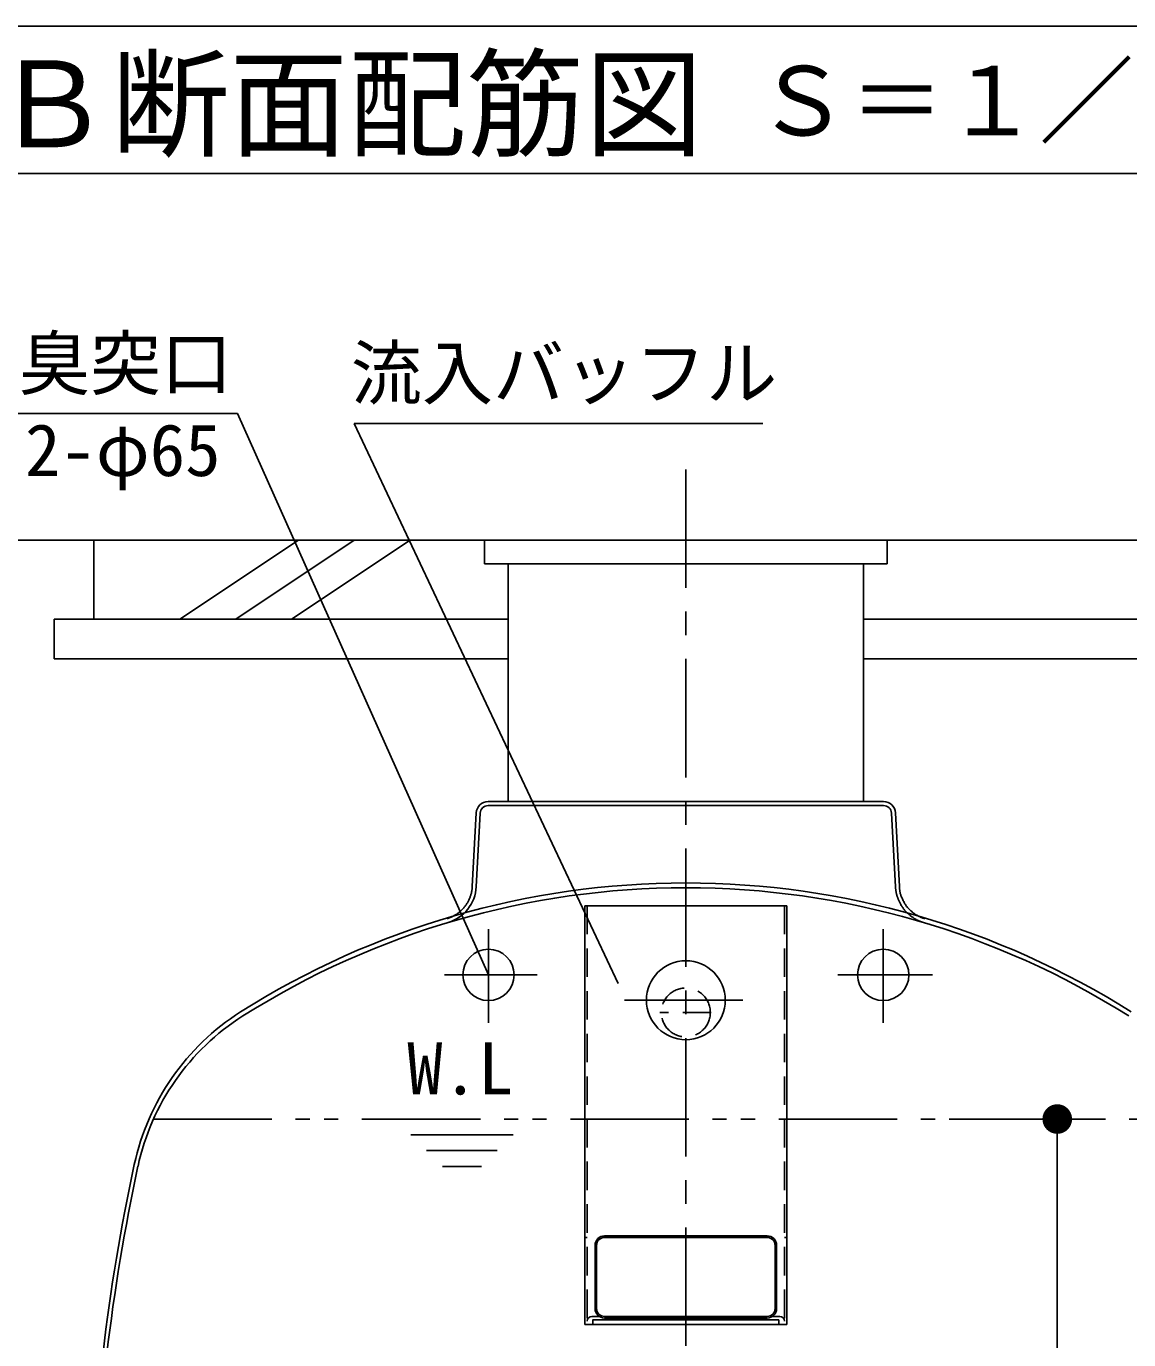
# Model space of a CAD drawing. Units: millimetres, scale not verified. Extents: x -21929 to 8910, y -6308 to 6308.
# Drawn here: x 172 to 1569, y -2356 to -692 of the extents above; entities that cross this region are included whole.
import ezdxf
from ezdxf.enums import TextEntityAlignment as Align

# ---------------------------------------------------------------- set-up
doc = ezdxf.new("R2010")
doc.units = ezdxf.units.MM
doc.header["$LTSCALE"] = 30
for name, pattern in [('CHAIN1', [8, 5, -1, 1, -1]), ('DASHED1', [1.8, 1.2, -0.6]), ('DOUBLE_CHAIN1', [8.8, 5, -1, 0.6, -0.6, 0.6, -1])]:
    doc.linetypes.add(name, pattern=pattern)
for name, color, linetype, lineweight in [('0-1_空気管', 3, 'Continuous', 25), ('0-2_09', 3, 'Continuous', 25), ('0-4_躯体', 3, 'Continuous', 25), ('0-5_文字', 3, 'Continuous', 25), ('0-6_機器', 3, 'Continuous', 25), ('1-6_00クル-フ-6寸法', 132, 'Continuous', 25)]:
    doc.layers.add(name, color=color, linetype=linetype, lineweight=lineweight)
doc.styles.add('ＭＳ ゴシック', font='')
doc.styles.get('ＭＳ ゴシック').set_extended_font_data('MS Gothic')

msp = doc.modelspace()

# ---------------------------------------------------------------- linework, layer by layer
at = {"layer": '0-1_空気管', "linetype": 'CHAIN1'}
for p, q in [((1007.81, -1253.46), (1007.81, -3588.75)), ((757.81, -1835.73), (757.81, -1954.24)), ((1257.81, -1954.24), (1257.81, -1835.73)), ((701.96, -1893.59), (819.34, -1893.59)), ((1200.14, -1893.59), (1320.33, -1893.59)), ((930.08, -1925.59), (1089.11, -1925.59))]:
    msp.add_line(p, q, dxfattribs=at)
at = {"layer": '0-1_空気管', "linetype": 'DASHED1'}
msp.add_line((1039.81, -1941.09), (974.81, -1941.09), dxfattribs=at)
at = {"layer": '0-1_空気管', "linetype": 'DOUBLE_CHAIN1'}
msp.add_line((333.5, -2076.09), (1682.13, -2076.09), dxfattribs=at)
at = {"layer": '0-1_空気管'}
for centre, radius in [((757.81, -1893.59), 32.5), ((1257.81, -1893.59), 32.5), ((1007.81, -1925.59), 50)]:
    msp.add_circle(centre, radius, dxfattribs=at)
at = {"layer": '0-1_空気管', "linetype": 'DASHED1'}
msp.add_circle((1007.81, -1941.09), 31, dxfattribs=at)
at = {"layer": '0-1_空気管'}
for centre, radius, start, end in [((1007.81, -2833.09), 1056, 90, 122.294), ((1007.81, -2833.09), 1056, 57.706, 90), ((1007.81, -2833.09), 1050, 90, 122.294), ((1007.81, -2833.09), 1050, 57.706, 90), ((608.3, -2198.36), 306, 122.5569, 167.799), ((607.12, -2199.1), 300, 122.294, 167.825), ((2757.63, -2663.09), 2505, 167.799, 178.863), ((2757.63, -2663.09), 2500, 167.825, 178.863)]:
    msp.add_arc(centre, radius, start, end, dxfattribs=at)
at = {"layer": '0-2_09'}
for p, q in [((782.81, -1674.06), (782.81, -1373.11)), ((1232.81, -1373.11), (1232.81, -1674.06)), ((1258.32, -1674.06), (757.3, -1674.06)), ((757.3, -1679.06), (1258.32, -1679.06)), ((742.32, -1688.28), (737.27, -1781.63)), ((742.27, -1781.89), (747.32, -1688.54)), ((1268.31, -1688.54), (1273.36, -1781.89)), ((1278.35, -1781.63), (1273.3, -1688.28)), ((1306.95, -1826.57), (1307.47, -1826.73)), ((1307.47, -1826.73), (1308.95, -1827.17))]:
    msp.add_line(p, q, dxfattribs=at)
for points in [[(728.9, -1805.5), (729.47, -1804.69), (730.01, -1803.87), (730.54, -1803.04), (731.06, -1802.2), (731.55, -1801.35), (732.02, -1800.48), (732.48, -1799.61), (732.92, -1798.72), (733.33, -1797.83), (733.73, -1796.92), (734.11, -1796.01), (734.46, -1795.1), (734.8, -1794.19), (735.11, -1793.29), (735.4, -1792.4), (735.66, -1791.53), (735.9, -1790.68), (736.11, -1789.87), (736.3, -1789.09), (736.46, -1788.34), (736.6, -1787.64), (736.72, -1786.97), (736.82, -1786.34), (736.91, -1785.75), (736.98, -1785.2), (737.04, -1784.69), (737.09, -1784.22), (737.13, -1783.79), (737.16, -1783.4), (737.19, -1783.05), (737.21, -1782.74), (737.23, -1782.48), (737.24, -1782.25), (737.27, -1781.63)], [(1273.36, -1781.89), (1273.39, -1782.51), (1273.41, -1782.77), (1273.42, -1783.09), (1273.44, -1783.44), (1273.47, -1783.84), (1273.5, -1784.26), (1273.54, -1784.7), (1273.58, -1785.16), (1273.62, -1785.62), (1273.68, -1786.09), (1273.74, -1786.56), (1273.82, -1787.05), (1273.9, -1787.55), (1274, -1788.08), (1274.12, -1788.65), (1274.25, -1789.26), (1274.41, -1789.91), (1274.59, -1790.62), (1274.78, -1791.37), (1274.99, -1792.14), (1275.21, -1792.93), (1275.44, -1793.71), (1275.66, -1794.48), (1275.89, -1795.22), (1276.11, -1795.91), (1276.33, -1796.55), (1276.54, -1797.15), (1276.75, -1797.73), (1276.99, -1798.31), (1277.24, -1798.9), (1277.53, -1799.52), (1277.85, -1800.19), (1278.22, -1800.93), (1278.65, -1801.75), (1279.11, -1802.63), (1279.62, -1803.57), (1280.16, -1804.54), (1280.72, -1805.52), (1281.29, -1806.49)], [(1290.56, -1810.21), (1289.85, -1809.51), (1289.18, -1808.81), (1288.56, -1808.13), (1287.98, -1807.46), (1287.43, -1806.79), (1286.91, -1806.1), (1286.4, -1805.37), (1285.9, -1804.59), (1285.39, -1803.75), (1284.87, -1802.84), (1284.32, -1801.83), (1283.77, -1800.76), (1283.21, -1799.64), (1282.65, -1798.49), (1282.12, -1797.33), (1281.6, -1796.19), (1281.13, -1795.08), (1280.7, -1794.02), (1280.32, -1793.04), (1280, -1792.12), (1279.72, -1791.26), (1279.48, -1790.45), (1279.28, -1789.67), (1279.11, -1788.92), (1278.97, -1788.18), (1278.85, -1787.46), (1278.75, -1786.74), (1278.66, -1786.02), (1278.59, -1785.33), (1278.54, -1784.67), (1278.49, -1784.06), (1278.45, -1783.5), (1278.43, -1783.01), (1278.35, -1781.63)], [(705.24, -1822.38), (705.66, -1822.26), (705.84, -1822.2), (706.05, -1822.14), (706.31, -1822.06), (706.6, -1821.96), (706.94, -1821.85), (707.31, -1821.73), (707.71, -1821.59), (708.16, -1821.43), (708.64, -1821.25), (709.16, -1821.05), (709.71, -1820.83), (710.3, -1820.58), (710.92, -1820.31), (711.58, -1820), (712.26, -1819.67), (712.97, -1819.31), (713.71, -1818.91), (714.48, -1818.47), (715.26, -1818.01), (716.06, -1817.52), (716.86, -1817.01), (717.67, -1816.47), (718.47, -1815.9), (719.27, -1815.32), (720.05, -1814.72), (720.82, -1814.11), (721.58, -1813.48), (722.32, -1812.83), (723.05, -1812.16), (723.76, -1811.48), (724.46, -1810.78), (725.14, -1810.07), (725.81, -1809.34), (726.46, -1808.6), (727.1, -1807.85), (727.71, -1807.08), (728.32, -1806.3), (728.9, -1805.5)], [(1281.29, -1806.49), (1281.87, -1807.44), (1282.45, -1808.34), (1283.01, -1809.19), (1283.58, -1809.99), (1284.17, -1810.76), (1284.78, -1811.51), (1285.43, -1812.25), (1286.14, -1813), (1286.91, -1813.77), (1287.76, -1814.57), (1288.7, -1815.42), (1289.71, -1816.3), (1290.78, -1817.2), (1291.87, -1818.1), (1292.98, -1818.98), (1294.08, -1819.84), (1295.16, -1820.64), (1296.18, -1821.38), (1297.15, -1822.05), (1298.05, -1822.64), (1298.91, -1823.17), (1299.73, -1823.64), (1300.51, -1824.06), (1301.28, -1824.44), (1302.03, -1824.79), (1302.78, -1825.1), (1303.54, -1825.4), (1304.29, -1825.68), (1305.01, -1825.94), (1305.71, -1826.17), (1306.36, -1826.38), (1306.95, -1826.57)], [(1310.38, -1822.38), (1309.85, -1822.22), (1309.62, -1822.15), (1309.35, -1822.07), (1309.04, -1821.98), (1308.71, -1821.87), (1308.34, -1821.75), (1307.96, -1821.63), (1307.57, -1821.5), (1307.18, -1821.36), (1306.78, -1821.21), (1306.38, -1821.05), (1305.97, -1820.89), (1305.55, -1820.7), (1305.1, -1820.5), (1304.63, -1820.28), (1304.13, -1820.03), (1303.59, -1819.76), (1303.01, -1819.45), (1302.4, -1819.12), (1301.77, -1818.78), (1301.12, -1818.42), (1300.49, -1818.05), (1299.86, -1817.69), (1299.27, -1817.33), (1298.71, -1816.99), (1298.19, -1816.67), (1297.71, -1816.36), (1297.25, -1816.04), (1296.8, -1815.72), (1296.34, -1815.37), (1295.85, -1814.99), (1295.34, -1814.56), (1294.77, -1814.08), (1294.14, -1813.54), (1293.47, -1812.94), (1292.76, -1812.29), (1292.02, -1811.62), (1291.29, -1810.92), (1290.56, -1810.21)]]:
    msp.add_lwpolyline(points, dxfattribs=at)
for centre, radius, start, end in [((757.3, -1689.06), 15, 90, 177), ((757.3, -1689.06), 10, 90, 177), ((1258.32, -1689.06), 15, 3, 90), ((1258.32, -1689.06), 10, 3, 90), ((692.34, -1779.27), 50, 286.666, 357)]:
    msp.add_arc(centre, radius, start, end, dxfattribs=at)
at = {"layer": '0-4_躯体'}
for p, q in [((1262.81, -1343.12), (752.81, -1343.12)), ((879.81, -2336.37), (879.81, -1806.06)), ((1135.81, -1806.06), (879.81, -1806.06)), ((1135.81, -1806.06), (1135.81, -2336.37)), ((904.81, -2224.06), (1110.81, -2224.06)), ((904.81, -2226.06), (1110.81, -2226.06)), ((892.81, -2316.06), (892.81, -2236.06)), ((894.81, -2316.06), (894.81, -2236.06)), ((1120.81, -2236.06), (1120.81, -2316.06)), ((1122.81, -2236.06), (1122.81, -2316.06)), ((898.18, -2326.06), (888.81, -2326.06)), ((1110.83, -2326.06), (904.81, -2326.06)), ((1110.81, -2328.06), (904.81, -2328.06)), ((1126.81, -2326.06), (1117.44, -2326.06)), ((879.81, -2336.37), (1135.81, -2336.37)), ((1125.55, -2336.37), (1125.55, -2330.31))]:
    msp.add_line(p, q, dxfattribs=at)
at = {"layer": '0-4_躯体', "linetype": 'DASHED1'}
for p, q in [((882.81, -1806.06), (882.81, -2336.37)), ((1132.81, -1806.06), (1132.81, -2336.37)), ((882.81, -2226.06), (879.81, -2226.06)), ((1135.81, -2226.06), (1132.81, -2226.06))]:
    msp.add_line(p, q, dxfattribs=at)
at = {"layer": '0-4_躯体'}
msp.add_lwpolyline([(890.08, -2336.37), (890.08, -2330.31), (1125.55, -2330.31)], dxfattribs=at)
for centre, radius, start, end in [((904.81, -2236.06), 12, 90, 180), ((904.81, -2236.06), 10, 90, 180), ((1110.81, -2236.06), 12, 0, 90), ((1110.81, -2236.06), 10, 0, 90), ((888.81, -2332.06), 6, 90, 180), ((904.81, -2316.06), 12, 180, 270), ((904.81, -2316.06), 10, 180, 270), ((1110.81, -2316.06), 10, 270, 0), ((1110.81, -2316.06), 12, 270, 0), ((1126.81, -2332.06), 6, 0, 90)]:
    msp.add_arc(centre, radius, start, end, dxfattribs=at)
at = {"layer": '0-5_文字'}
for p, q in [((440.08, -1182.78), (158.12, -1182.78)), ((757.81, -1893.59), (440.08, -1182.78)), ((1105.51, -1195.06), (587.51, -1195.06)), ((922.26, -1904.56), (587.51, -1195.06)), ((788.87, -2096.09), (659.37, -2096.09)), ((768.87, -2116.09), (679.37, -2116.09)), ((748.87, -2136.09), (699.37, -2136.09))]:
    msp.add_line(p, q, dxfattribs=at)
at = {"layer": '0-6_機器'}
for p, q in [((2029.83, -692.19), (-251.76, -692.19)), ((752.81, -1343.12), (1262.81, -1343.12)), ((752.81, -1343.12), (752.81, -1373.11)), ((1262.81, -1343.12), (1262.81, -1373.11)), ((752.81, -1373.11), (1262.81, -1373.11))]:
    msp.add_line(p, q, dxfattribs=at)
at = {"layer": '0-6_機器', "color": 2}
for p, q in [((-192.19, -1343.12), (2738.44, -1343.12)), ((257.81, -1443.12), (257.81, -1343.12)), ((367.02, -1443.12), (517.02, -1343.12)), ((437.73, -1443.12), (587.73, -1343.12)), ((508.44, -1443.12), (658.44, -1343.12)), ((207.81, -1493.12), (207.81, -1443.12)), ((207.81, -1443.12), (782.81, -1443.12)), ((1232.81, -1443.12), (1807.81, -1443.12)), ((207.81, -1493.12), (782.81, -1493.12)), ((1232.81, -1493.12), (1807.81, -1493.12))]:
    msp.add_line(p, q, dxfattribs=at)
at = {"layer": '0-6_機器'}
msp.add_lwpolyline([(-251.76, -692.19), (-251.76, -878.5), (2029.83, -878.5)], dxfattribs=at)
at = {"layer": '1-6_00クル-フ-6寸法', "color": 4}
for p, q in [((1358.25, -2076.09), (1478.25, -2076.09)), ((1478.25, -2076.09), (1478.25, -3526.09))]:
    msp.add_line(p, q, dxfattribs=at)
at = {"layer": '1-6_00クル-フ-6寸法'}
for points in [[(1478.25, -2076.09), (1463.8, -2064.14), (1465.42, -2062.42)], [(1478.25, -2076.09), (1465.42, -2062.42), (1467.23, -2060.92)], [(1478.25, -2076.09), (1467.23, -2060.92), (1469.22, -2059.66)], [(1478.25, -2076.09), (1469.22, -2059.66), (1471.35, -2058.66)], [(1478.25, -2076.09), (1471.35, -2058.66), (1473.59, -2057.93)], [(1478.25, -2076.09), (1473.59, -2057.93), (1475.9, -2057.49)], [(1478.25, -2076.09), (1475.9, -2057.49), (1478.25, -2057.34)], [(1478.25, -2076.09), (1478.25, -2057.34), (1480.6, -2057.49)], [(1478.25, -2076.09), (1480.6, -2057.49), (1482.91, -2057.93)], [(1478.25, -2076.09), (1482.91, -2057.93), (1485.15, -2058.66)], [(1478.25, -2076.09), (1485.15, -2058.66), (1487.28, -2059.66)], [(1478.25, -2076.09), (1487.28, -2059.66), (1489.27, -2060.92)], [(1478.25, -2076.09), (1489.27, -2060.92), (1491.09, -2062.42)], [(1478.25, -2076.09), (1491.09, -2062.42), (1492.7, -2064.14)], [(1478.25, -2076.09), (1459.54, -2074.92), (1459.83, -2072.58)], [(1478.25, -2076.09), (1459.54, -2077.27), (1459.54, -2074.92)], [(1478.25, -2076.09), (1459.83, -2079.61), (1459.54, -2077.27)], [(1478.25, -2076.09), (1459.83, -2072.58), (1460.42, -2070.3)], [(1478.25, -2076.09), (1460.42, -2081.89), (1459.83, -2079.61)], [(1478.25, -2076.09), (1460.42, -2070.3), (1461.28, -2068.11)], [(1478.25, -2076.09), (1461.28, -2084.08), (1460.42, -2081.89)], [(1478.25, -2076.09), (1461.28, -2068.11), (1462.42, -2066.05)], [(1478.25, -2076.09), (1462.42, -2086.14), (1461.28, -2084.08)], [(1478.25, -2076.09), (1462.42, -2066.05), (1463.8, -2064.14)], [(1478.25, -2076.09), (1463.8, -2088.04), (1462.42, -2086.14)], [(1478.25, -2076.09), (1465.42, -2089.76), (1463.8, -2088.04)], [(1478.25, -2076.09), (1467.23, -2091.26), (1465.42, -2089.76)], [(1478.25, -2076.09), (1469.22, -2092.52), (1467.23, -2091.26)], [(1478.25, -2076.09), (1471.35, -2093.53), (1469.22, -2092.52)], [(1478.25, -2076.09), (1473.59, -2094.25), (1471.35, -2093.53)], [(1478.25, -2076.09), (1475.9, -2094.7), (1473.59, -2094.25)], [(1478.25, -2076.09), (1478.25, -2094.84), (1475.9, -2094.7)], [(1478.25, -2076.09), (1492.7, -2064.14), (1494.08, -2066.05)], [(1478.25, -2076.09), (1494.08, -2066.05), (1495.22, -2068.11)], [(1478.25, -2076.09), (1495.22, -2068.11), (1496.08, -2070.3)], [(1478.25, -2076.09), (1496.08, -2070.3), (1496.67, -2072.58)], [(1478.25, -2076.09), (1496.67, -2072.58), (1496.96, -2074.92)], [(1478.25, -2076.09), (1496.96, -2074.92), (1496.96, -2077.27)], [(1478.25, -2076.09), (1480.6, -2094.7), (1478.25, -2094.84)], [(1478.25, -2076.09), (1482.91, -2094.25), (1480.6, -2094.7)], [(1478.25, -2076.09), (1485.15, -2093.53), (1482.91, -2094.25)], [(1478.25, -2076.09), (1487.28, -2092.52), (1485.15, -2093.53)], [(1478.25, -2076.09), (1489.27, -2091.26), (1487.28, -2092.52)], [(1478.25, -2076.09), (1491.09, -2089.76), (1489.27, -2091.26)], [(1478.25, -2076.09), (1492.7, -2088.04), (1491.09, -2089.76)], [(1478.25, -2076.09), (1494.08, -2086.14), (1492.7, -2088.04)], [(1478.25, -2076.09), (1495.22, -2084.08), (1494.08, -2086.14)], [(1478.25, -2076.09), (1496.08, -2081.89), (1495.22, -2084.08)], [(1478.25, -2076.09), (1496.67, -2079.61), (1496.08, -2081.89)], [(1478.25, -2076.09), (1496.96, -2077.27), (1496.67, -2079.61)]]:
    msp.add_solid(points, dxfattribs=at)

# ---------------------------------------------------------------- texts
at = {"layer": '0-5_文字', "color": 4, "style": 'ＭＳ ゴシック'}
for s, p in [('臭突口', (163.12, -1171.78)), ('流入バッフル', (583.51, -1184.06)), ('2-φ65', (170.71, -1281.58)), ('W.L', (654.87, -2064.7))]:
    msp.add_text(s, height=65.98, dxfattribs=at).set_placement(p, align=Align.BOTTOM_LEFT)
at = {"layer": '0-6_機器', "color": 4, "style": 'ＭＳ ゴシック'}
for s, height, p in [('Ｂ－Ｂ断面配筋図', 110, (-170.52, -878.47)), ('Ｓ＝１／３０', 87.98, (1095.3, -856.8))]:
    msp.add_text(s, height=height, dxfattribs=at).set_placement(p, align=Align.BOTTOM_LEFT)

doc.saveas('drawing.dxf')
